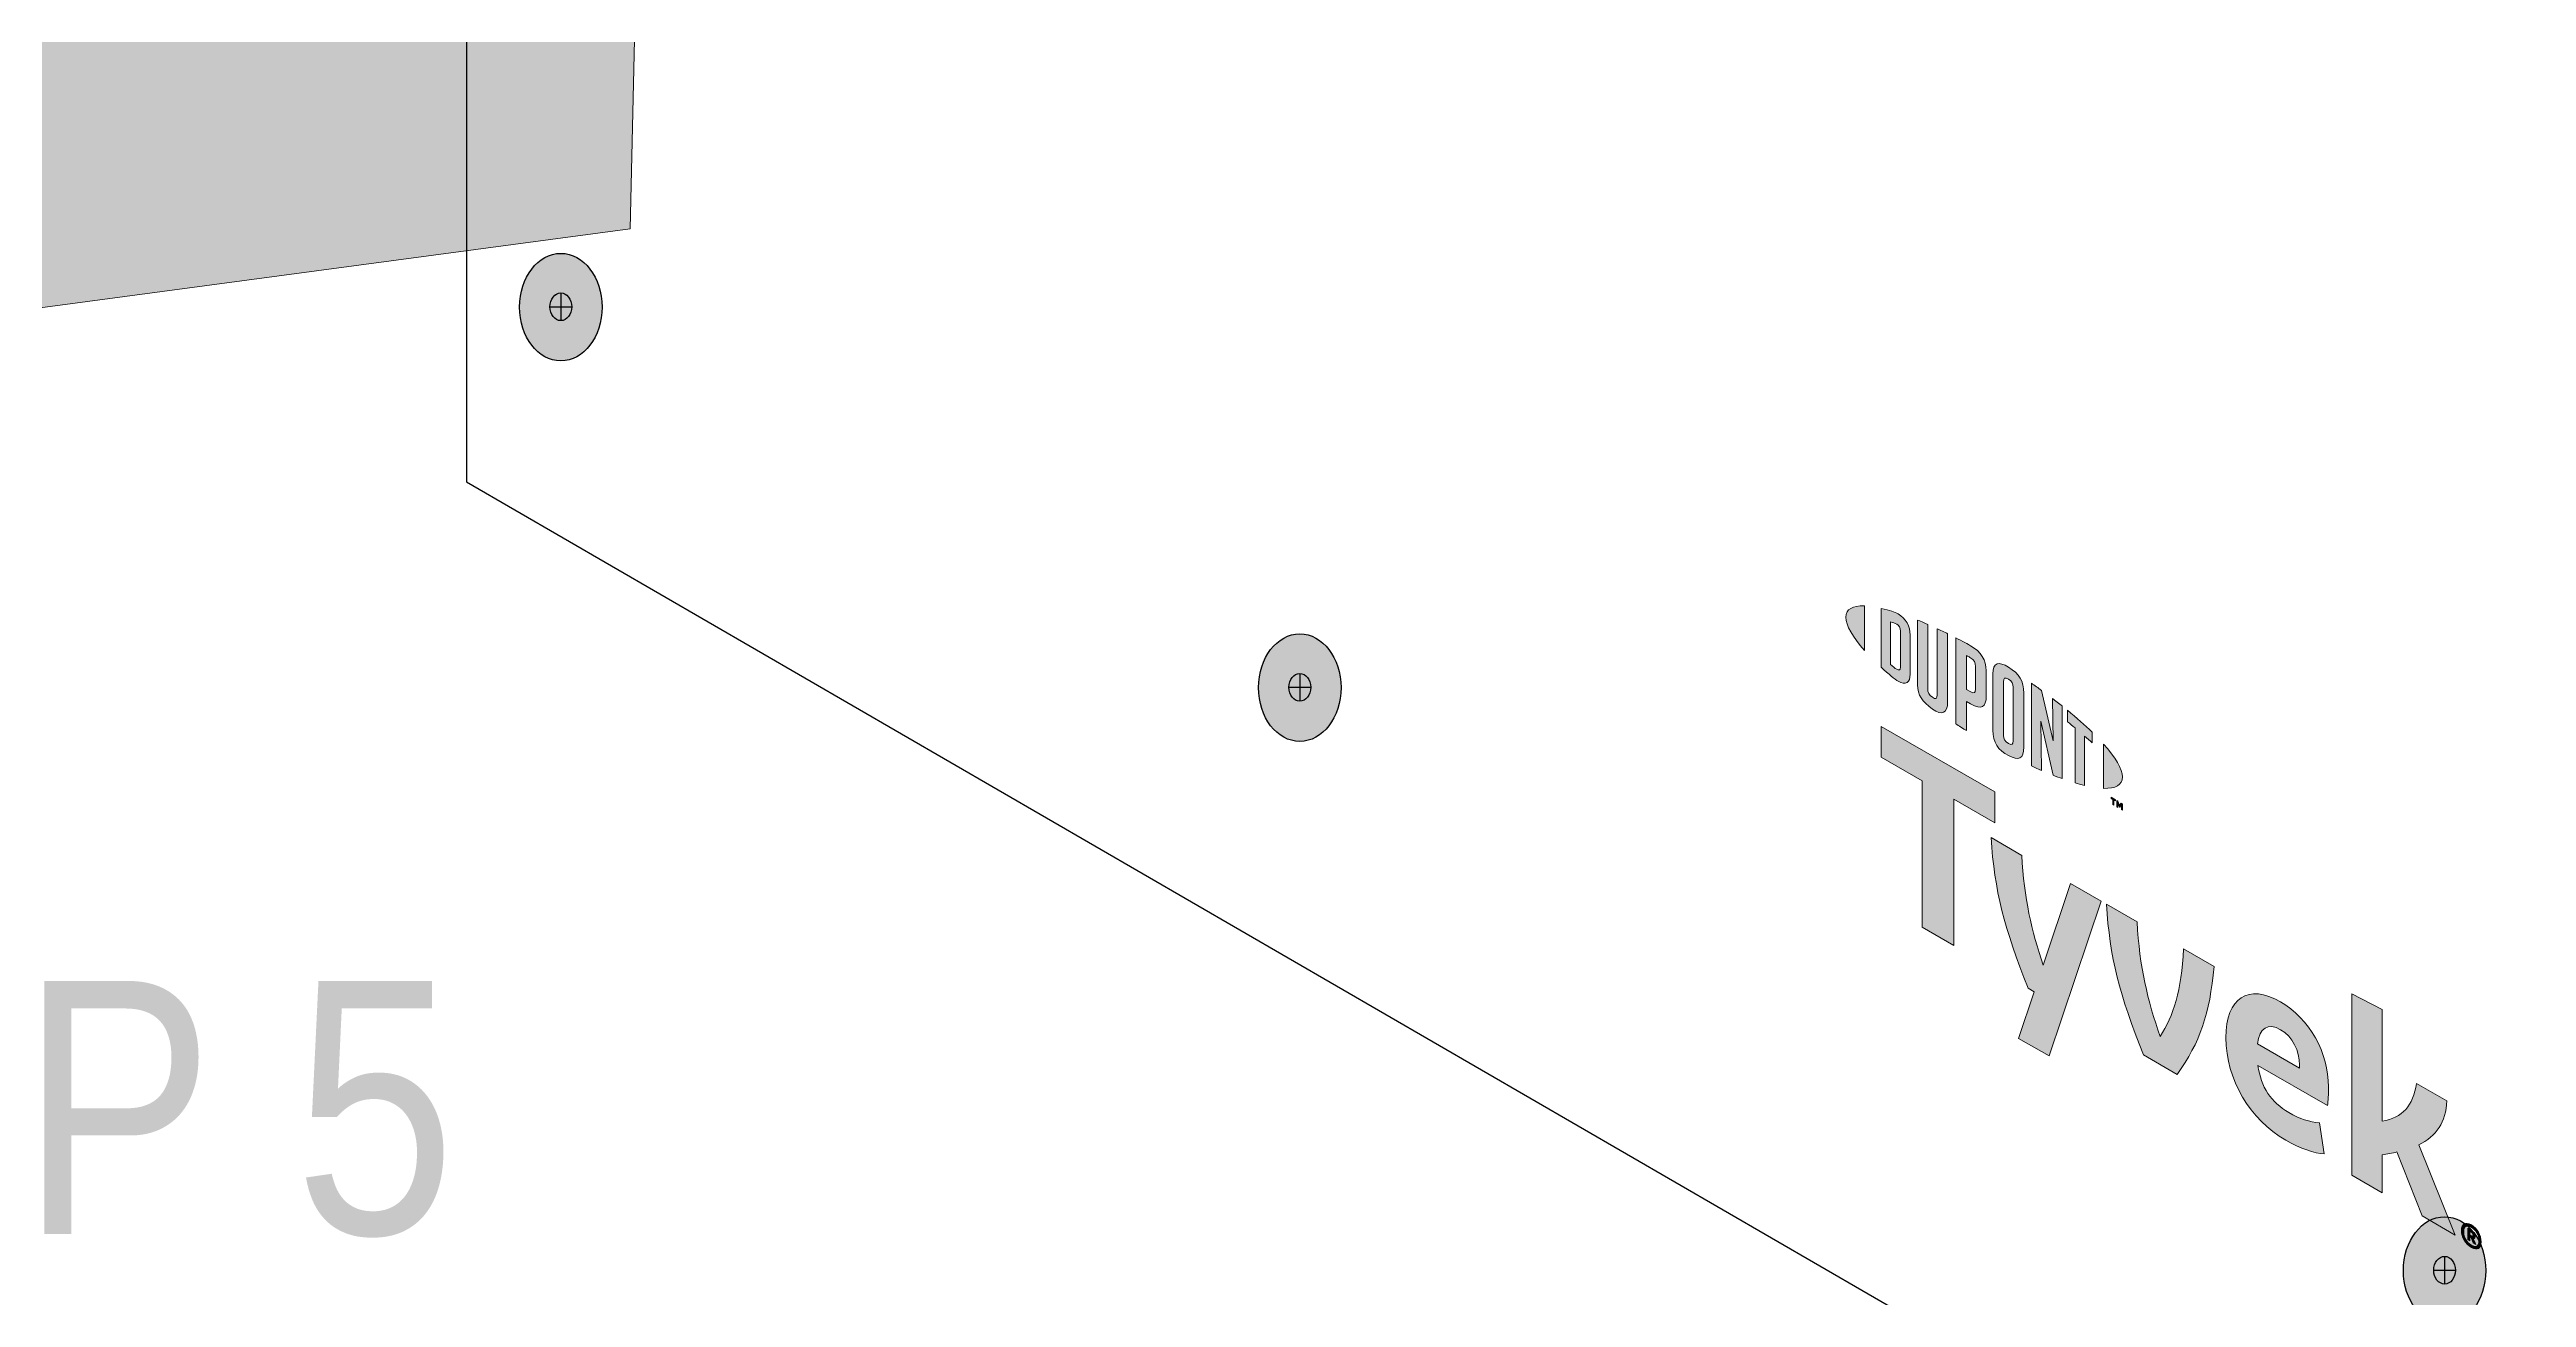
# Model space of a CAD drawing. Extents: x -1279 to 5791, y -3809 to 1769.
# Drawn here: x 1063 to 1283.3, y 997.2 to 1108.1 of the extents above; entities that cross this region are included whole.
import ezdxf

# ---------------------------------------------------------------- set-up
doc = ezdxf.new("R2010")
doc.units = 0
doc.header["$MEASUREMENT"] = 0
for name, color, linetype, lineweight in [('.ATI-HATCH', 7, 'Continuous', 0), ('.ATI-TEXT', 7, 'Continuous', 0), ('G-ANNO-TTLB', 7, 'Continuous', 0), ('TYVEK', 7, 'Continuous', 0), ('X-REF - TRACED', 7, 'Continuous', 0)]:
    doc.layers.add(name, color=color, linetype=linetype, lineweight=lineweight)

# ---------------------------------------------------------------- blocks, each defined once
blk = doc.blocks.new('Block_97')
at = {"layer": '.ATI-HATCH', "color": 18, "lineweight": 9, "true_color": 0x000000}
blk.add_lwpolyline([(716.86, 1038.98), (1114.68, 1092.2), (1127.25, 1640.1)], dxfattribs=at)
blk = doc.blocks.new('Block_96')
at = {"layer": '.ATI-HATCH', "true_color": 0xe6e6e6, "transparency": 33554687}
h = blk.add_hatch(color=254, dxfattribs=at)
edge = h.paths.add_edge_path()
edge.add_spline(control_points=[(1127.25, 1640.1), (1127.25, 1640.1), (1125.81, 1640.05), (1125.81, 1640.05), (1125.81, 1640.05), (1122.8, 1639.96), (1122.8, 1639.96), (1122.8, 1639.96), (1111.33, 1639.48), (1111.33, 1639.48), (1111.33, 1639.48), (1110.19, 1639.43), (1110.19, 1639.43), (1110.19, 1639.43), (1090.45, 1638.67), (1090.45, 1638.67), (1090.45, 1638.67), (1086.49, 1638.52), (1086.49, 1638.52), (1086.49, 1638.52), (1064.65, 1637.66), (1064.65, 1637.66), (1064.65, 1637.66), (1037.75, 1636.61), (1037.75, 1636.61), (1037.75, 1636.61), (1033.88, 1636.47), (1033.88, 1636.47), (1033.88, 1636.47), (1012.91, 1635.66), (1012.91, 1635.66), (1012.91, 1635.66), (999.1, 1635.13), (999.1, 1635.13), (999.1, 1635.13), (922.12, 1632.12), (922.12, 1632.12), (922.12, 1632.12), (843.1, 1629.01), (843.1, 1629.01), (843.1, 1629.01), (806.02, 1627.58), (806.02, 1627.58), (806.02, 1627.58), (772.43, 1626.29), (772.43, 1626.29), (772.43, 1626.29), (743.71, 1625.14), (743.71, 1625.14), (743.71, 1625.14), (721.45, 1624.28), (721.45, 1624.28), (721.45, 1624.28), (707.02, 1623.71), (707.02, 1623.71), (707.02, 1623.71), (701.86, 1623.52), (701.86, 1623.52), (701.86, 1623.52), (716.81, 1040.31), (716.81, 1040.31), (716.81, 1040.31), (716.86, 1038.98), (716.86, 1038.98), (716.86, 1038.98), (1114.68, 1092.2), (1114.68, 1092.2), (1114.68, 1092.2), (1127.25, 1640.1), (1127.25, 1640.1)], knot_values=[0, 0, 0, 0, 1, 1, 1, 2, 2, 2, 3, 3, 3, 4, 4, 4, 5, 5, 5, 6, 6, 6, 7, 7, 7, 8, 8, 8, 9, 9, 9, 10, 10, 10, 11, 11, 11, 12, 12, 12, 13, 13, 13, 14, 14, 14, 15, 15, 15, 16, 16, 16, 17, 17, 17, 18, 18, 18, 19, 19, 19, 20, 20, 20, 21, 21, 21, 22, 22, 22, 23, 23, 23, 23], degree=3, periodic=0)
edge.add_line((1127.25, 1640.1), (1127.25, 1640.1))
edge = h.paths.add_edge_path()
edge.add_spline(control_points=[(822.07, 1176.92), (822.07, 1176.92), (821.98, 1185.99), (821.98, 1185.99), (821.98, 1185.99), (818.73, 1444.63), (818.73, 1444.63), (818.73, 1444.63), (818.49, 1446.21), (818.49, 1446.21), (818.49, 1446.21), (818.68, 1446.68), (818.68, 1446.68), (818.68, 1446.68), (818.15, 1489.93), (818.15, 1489.93), (818.15, 1489.93), (818.06, 1497.57), (818.06, 1497.57), (818.06, 1497.57), (818.06, 1497.95), (818.06, 1497.95), (818.06, 1497.95), (1016.3, 1509.95), (1016.3, 1509.95), (1016.3, 1509.95), (1020.93, 1510.18), (1020.93, 1510.18), (1020.93, 1510.18), (1021.46, 1510.23), (1021.46, 1510.23), (1021.46, 1510.23), (1022.8, 1510.33), (1022.8, 1510.33), (1022.8, 1510.33), (1022.27, 1462.93), (1022.27, 1462.93), (1022.27, 1462.93), (1022.51, 1462.45), (1022.51, 1462.45), (1022.51, 1462.45), (1022.22, 1458.68), (1022.22, 1458.68), (1022.22, 1458.68), (1020.36, 1291.88), (1020.36, 1291.88), (1020.36, 1291.88), (1020.6, 1291.4), (1020.6, 1291.4), (1020.6, 1291.4), (1020.31, 1288.87), (1020.31, 1288.87), (1020.31, 1288.87), (1019.21, 1190.2), (1019.21, 1190.2), (1019.21, 1190.2), (822.22, 1167.6), (822.22, 1167.6), (822.22, 1167.6), (822.17, 1168.7), (822.17, 1168.7), (822.17, 1168.7), (822.17, 1169.22), (822.17, 1169.22), (822.17, 1169.22), (822.07, 1176.87), (822.07, 1176.87), (822.07, 1176.87), (822.07, 1176.92), (822.07, 1176.92)], knot_values=[0, 0, 0, 0, 1, 1, 1, 2, 2, 2, 3, 3, 3, 4, 4, 4, 5, 5, 5, 6, 6, 6, 7, 7, 7, 8, 8, 8, 9, 9, 9, 10, 10, 10, 11, 11, 11, 12, 12, 12, 13, 13, 13, 14, 14, 14, 15, 15, 15, 16, 16, 16, 17, 17, 17, 18, 18, 18, 19, 19, 19, 20, 20, 20, 21, 21, 21, 22, 22, 22, 23, 23, 23, 23], degree=3, periodic=0)
edge.add_line((822.07, 1176.92), (822.07, 1176.92))
at = {"layer": '.ATI-HATCH'}
for points, knots in [([(1127.25, 1640.1), (1127.25, 1640.1), (1125.81, 1640.05), (1125.81, 1640.05), (1125.81, 1640.05), (1122.8, 1639.96), (1122.8, 1639.96), (1122.8, 1639.96), (1111.33, 1639.48), (1111.33, 1639.48), (1111.33, 1639.48), (1110.19, 1639.43), (1110.19, 1639.43), (1110.19, 1639.43), (1090.45, 1638.67), (1090.45, 1638.67), (1090.45, 1638.67), (1086.49, 1638.52), (1086.49, 1638.52), (1086.49, 1638.52), (1064.65, 1637.66), (1064.65, 1637.66), (1064.65, 1637.66), (1037.75, 1636.61), (1037.75, 1636.61), (1037.75, 1636.61), (1033.88, 1636.47), (1033.88, 1636.47), (1033.88, 1636.47), (1012.91, 1635.66), (1012.91, 1635.66), (1012.91, 1635.66), (999.1, 1635.13), (999.1, 1635.13), (999.1, 1635.13), (922.12, 1632.12), (922.12, 1632.12), (922.12, 1632.12), (843.1, 1629.01), (843.1, 1629.01), (843.1, 1629.01), (806.02, 1627.58), (806.02, 1627.58), (806.02, 1627.58), (772.43, 1626.29), (772.43, 1626.29), (772.43, 1626.29), (743.71, 1625.14), (743.71, 1625.14), (743.71, 1625.14), (721.45, 1624.28), (721.45, 1624.28), (721.45, 1624.28), (707.02, 1623.71), (707.02, 1623.71), (707.02, 1623.71), (701.86, 1623.52), (701.86, 1623.52), (701.86, 1623.52), (716.81, 1040.31), (716.81, 1040.31), (716.81, 1040.31), (716.86, 1038.98), (716.86, 1038.98), (716.86, 1038.98), (1114.68, 1092.2), (1114.68, 1092.2), (1114.68, 1092.2), (1127.25, 1640.1), (1127.25, 1640.1)], [0, 0, 0, 0, 1, 1, 1, 2, 2, 2, 3, 3, 3, 4, 4, 4, 5, 5, 5, 6, 6, 6, 7, 7, 7, 8, 8, 8, 9, 9, 9, 10, 10, 10, 11, 11, 11, 12, 12, 12, 13, 13, 13, 14, 14, 14, 15, 15, 15, 16, 16, 16, 17, 17, 17, 18, 18, 18, 19, 19, 19, 20, 20, 20, 21, 21, 21, 22, 22, 22, 23, 23, 23, 23]), ([(733.35, 1573.74), (733.35, 1573.74), (1100.35, 1590.38), (1100.35, 1590.38), (1100.35, 1590.38), (1089.71, 1126.01), (1089.71, 1126.01), (1089.71, 1126.01), (748.22, 1082.39), (748.22, 1082.39), (748.22, 1082.39), (733.35, 1573.74), (733.35, 1573.74)], [0, 0, 0, 0, 1, 1, 1, 2, 2, 2, 3, 3, 3, 4, 4, 4, 4])]:
    blk.add_open_spline(points, degree=3, knots=knots, dxfattribs=at)
at = {"layer": '.ATI-HATCH', "color": 18, "lineweight": 18, "true_color": 0x000000}
blk.add_open_spline([(733.35, 1573.74), (733.35, 1573.74), (1100.35, 1590.38), (1100.35, 1590.38), (1100.35, 1590.38), (1089.71, 1126.01), (1089.71, 1126.01), (1089.71, 1126.01), (748.22, 1082.39), (748.22, 1082.39), (748.22, 1082.39), (733.35, 1573.74), (733.35, 1573.74)], degree=3, knots=[0, 0, 0, 0, 1, 1, 1, 2, 2, 2, 3, 3, 3, 4, 4, 4, 4], dxfattribs=at)
at = {"layer": '.ATI-HATCH'}
blk.add_blockref('Block_97', (0, 0), dxfattribs=at)
blk = doc.blocks.new('Block_95')
at = {"layer": '.ATI-HATCH'}
blk.add_blockref('Block_96', (0, 0), dxfattribs=at)
blk = doc.blocks.new('Block_162')
at = {"layer": 'TYVEK', "true_color": 0x003b71, "transparency": 33554687}
h = blk.add_hatch(color=156, dxfattribs=at)
h.dxf.hatch_style = 2
edge = h.paths.add_edge_path()
edge.add_ellipse((1108.51, 1085.25), major_axis=(0, 4.78), ratio=0.766948, start_angle=0, end_angle=360)
h = blk.add_hatch(color=156, dxfattribs=at)
h.dxf.hatch_style = 2
edge = h.paths.add_edge_path()
edge.add_ellipse((1174.22, 1051.43), major_axis=(0, 4.78), ratio=0.766948, start_angle=0, end_angle=360)
h = blk.add_hatch(color=156, dxfattribs=at)
h.dxf.hatch_style = 2
edge = h.paths.add_edge_path()
edge.add_ellipse((1276.02, 999.62), major_axis=(0, 4.78), ratio=0.766948, start_angle=0, end_angle=360)
at = {"layer": 'TYVEK', "color": 18, "lineweight": 25, "true_color": 0x080808}
for p, q in [((1108.51, 1086.52), (1108.51, 1084.05)), ((1107.54, 1085.28), (1109.48, 1085.28)), ((1173.25, 1051.46), (1175.2, 1051.46)), ((1174.22, 1052.69), (1174.22, 1050.23)), ((1276.02, 1000.88), (1276.02, 998.42)), ((1275.04, 999.65), (1276.99, 999.65))]:
    blk.add_line(p, q, dxfattribs=at)
at = {"layer": 'TYVEK', "color": 18, "lineweight": 25, "true_color": 0x000000}
for centre in [(1108.51, 1085.25), (1174.22, 1051.43), (1276.02, 999.62)]:
    blk.add_ellipse(centre, major_axis=(0, 4.78), ratio=0.766948, dxfattribs=at)
at = {"layer": 'TYVEK', "color": 18, "lineweight": 25, "true_color": 0x080808}
for centre in [(1108.51, 1085.28), (1174.22, 1051.46), (1276.02, 999.65)]:
    blk.add_ellipse(centre, major_axis=(0, 1.23), ratio=0.788846, dxfattribs=at)
blk = doc.blocks.new('Block_373')
at = {"layer": 'X-REF - TRACED', "true_color": 0x848484, "transparency": 33554687}
h = blk.add_hatch(color=252, dxfattribs=at)
h.dxf.hatch_style = 2
edge = h.paths.add_edge_path()
edge.add_spline(control_points=[(1222.77, 1057.69), (1222.77, 1056.97), (1223.38, 1055.94), (1224.44, 1054.74), (1224.44, 1054.74), (1224.44, 1058.69), (1224.44, 1058.69), (1223.38, 1058.73), (1222.77, 1058.41), (1222.77, 1057.69)], knot_values=[0, 0, 0, 0, 1, 1, 1, 2, 2, 2, 3, 3, 3, 3], degree=3, periodic=0)
h = blk.add_hatch(color=252, dxfattribs=at)
h.dxf.hatch_style = 2
edge = h.paths.add_edge_path()
edge.add_spline(control_points=[(1227.65, 1053.26), (1227.65, 1052.96), (1227.49, 1052.95), (1227.3, 1053.06), (1227.15, 1053.14), (1226.93, 1053.34), (1226.74, 1053.5), (1226.74, 1053.5), (1226.74, 1057.27), (1226.74, 1057.27), (1226.93, 1057.22), (1227.15, 1057.15), (1227.3, 1057.07), (1227.49, 1056.96), (1227.65, 1056.76), (1227.65, 1056.46), (1227.65, 1056.46), (1227.65, 1053.26), (1227.65, 1053.26)], knot_values=[0, 0, 0, 0, 1, 1, 1, 2, 2, 2, 3, 3, 3, 4, 4, 4, 5, 5, 5, 6, 6, 6, 6], degree=3, periodic=0)
edge = h.paths.add_edge_path()
edge.add_spline(control_points=[(1227.42, 1057.98), (1227.13, 1058.15), (1226.7, 1058.3), (1225.92, 1058.47), (1225.92, 1058.47), (1225.92, 1053.25), (1225.92, 1053.25), (1226.6, 1052.62), (1227.13, 1052.17), (1227.42, 1052), (1228.11, 1051.61), (1228.5, 1051.86), (1228.5, 1052.64), (1228.5, 1052.64), (1228.5, 1056.11), (1228.5, 1056.11), (1228.5, 1056.88), (1228.11, 1057.58), (1227.42, 1057.98)], knot_values=[0, 0, 0, 0, 1, 1, 1, 2, 2, 2, 3, 3, 3, 4, 4, 4, 5, 5, 5, 6, 6, 6, 6], degree=3, periodic=0)
h = blk.add_hatch(color=252, dxfattribs=at)
h.dxf.hatch_style = 2
edge = h.paths.add_edge_path()
edge.add_spline(control_points=[(1230.89, 1050.78), (1230.89, 1050.47), (1230.8, 1050.33), (1230.47, 1050.57), (1230.15, 1050.8), (1230.06, 1051.01), (1230.06, 1051.37), (1230.06, 1051.37), (1230.06, 1057.05), (1230.06, 1057.05), (1229.85, 1057.15), (1229.37, 1057.35), (1229.16, 1057.44), (1229.16, 1057.44), (1229.16, 1051.68), (1229.16, 1051.68), (1229.16, 1050.77), (1229.55, 1050.19), (1230.47, 1049.53), (1231.31, 1048.94), (1231.83, 1049.13), (1231.83, 1050.15), (1231.83, 1050.15), (1231.83, 1056.22), (1231.83, 1056.22), (1231.65, 1056.31), (1231.08, 1056.59), (1230.89, 1056.67), (1230.89, 1056.67), (1230.89, 1050.78), (1230.89, 1050.78)], knot_values=[0, 0, 0, 0, 1, 1, 1, 2, 2, 2, 3, 3, 3, 4, 4, 4, 5, 5, 5, 6, 6, 6, 7, 7, 7, 8, 8, 8, 9, 9, 9, 10, 10, 10, 10], degree=3, periodic=0)
h = blk.add_hatch(color=252, dxfattribs=at)
h.dxf.hatch_style = 2
edge = h.paths.add_edge_path()
edge.add_spline(control_points=[(1234.31, 1051.3), (1234.31, 1050.97), (1234.21, 1050.86), (1233.83, 1051.08), (1233.83, 1051.08), (1233.5, 1051.27), (1233.5, 1051.27), (1233.5, 1051.27), (1233.5, 1054.29), (1233.5, 1054.29), (1233.65, 1054.21), (1233.72, 1054.17), (1233.81, 1054.12), (1234.22, 1053.88), (1234.31, 1053.65), (1234.31, 1053.32), (1234.31, 1053.32), (1234.31, 1051.3), (1234.31, 1051.3)], knot_values=[0, 0, 0, 0, 1, 1, 1, 2, 2, 2, 3, 3, 3, 4, 4, 4, 5, 5, 5, 6, 6, 6, 6], degree=3, periodic=0)
edge = h.paths.add_edge_path()
edge.add_spline(control_points=[(1233.87, 1055.16), (1233.7, 1055.25), (1233.11, 1055.57), (1232.56, 1055.85), (1232.56, 1055.85), (1232.56, 1048.2), (1232.56, 1048.2), (1232.75, 1048.08), (1233.24, 1047.77), (1233.5, 1047.61), (1233.5, 1047.61), (1233.5, 1050.21), (1233.5, 1050.21), (1233.5, 1050.21), (1233.87, 1050), (1233.87, 1050), (1234.85, 1049.43), (1235.26, 1049.7), (1235.26, 1050.67), (1235.26, 1050.67), (1235.26, 1052.93), (1235.26, 1052.93), (1235.26, 1053.88), (1234.8, 1054.62), (1233.87, 1055.16)], knot_values=[0, 0, 0, 0, 1, 1, 1, 2, 2, 2, 3, 3, 3, 4, 4, 4, 5, 5, 5, 6, 6, 6, 7, 7, 7, 8, 8, 8, 8], degree=3, periodic=0)
h = blk.add_hatch(color=252, dxfattribs=at)
h.dxf.hatch_style = 2
edge = h.paths.add_edge_path()
edge.add_spline(control_points=[(1237.66, 1046.69), (1237.66, 1046.39), (1237.57, 1046.28), (1237.24, 1046.47), (1236.9, 1046.65), (1236.81, 1046.87), (1236.81, 1047.19), (1236.81, 1047.19), (1236.81, 1051.96), (1236.81, 1051.96), (1236.81, 1052.27), (1236.9, 1052.39), (1237.24, 1052.18), (1237.57, 1051.98), (1237.66, 1051.77), (1237.66, 1051.46), (1237.66, 1051.46), (1237.66, 1046.69), (1237.66, 1046.69)], knot_values=[0, 0, 0, 0, 1, 1, 1, 2, 2, 2, 3, 3, 3, 4, 4, 4, 5, 5, 5, 6, 6, 6, 6], degree=3, periodic=0)
edge = h.paths.add_edge_path()
edge.add_spline(control_points=[(1237.24, 1053.25), (1236.37, 1053.8), (1235.85, 1053.66), (1235.85, 1052.65), (1235.85, 1052.65), (1235.85, 1047.65), (1235.85, 1047.65), (1235.85, 1046.58), (1236.32, 1045.87), (1237.24, 1045.39), (1238.14, 1044.92), (1238.61, 1045.04), (1238.61, 1046.17), (1238.61, 1046.17), (1238.61, 1050.95), (1238.61, 1050.95), (1238.61, 1052.03), (1238.18, 1052.66), (1237.24, 1053.25)], knot_values=[0, 0, 0, 0, 1, 1, 1, 2, 2, 2, 3, 3, 3, 4, 4, 4, 5, 5, 5, 6, 6, 6, 6], degree=3, periodic=0)
h = blk.add_hatch(color=252, dxfattribs=at)
h.dxf.hatch_style = 2
edge = h.paths.add_edge_path()
edge.add_spline(control_points=[(1241.21, 1046.7), (1241.21, 1046.7), (1240.17, 1051.19), (1240.17, 1051.19), (1239.89, 1051.39), (1239.55, 1051.64), (1239.28, 1051.82), (1239.28, 1051.82), (1239.28, 1044.47), (1239.28, 1044.47), (1239.47, 1044.38), (1239.94, 1044.17), (1240.19, 1044.07), (1240.19, 1044.07), (1240.11, 1048.44), (1240.11, 1048.44), (1240.11, 1048.44), (1241.21, 1043.64), (1241.21, 1043.64), (1241.45, 1043.55), (1241.79, 1043.42), (1242.01, 1043.34), (1242.01, 1043.34), (1242.01, 1049.8), (1242.01, 1049.8), (1241.78, 1049.98), (1241.35, 1050.31), (1241.15, 1050.47), (1241.15, 1050.47), (1241.21, 1046.7), (1241.21, 1046.7)], knot_values=[0, 0, 0, 0, 1, 1, 1, 2, 2, 2, 3, 3, 3, 4, 4, 4, 5, 5, 5, 6, 6, 6, 7, 7, 7, 8, 8, 8, 9, 9, 9, 10, 10, 10, 10], degree=3, periodic=0)
h = blk.add_hatch(color=252, dxfattribs=at)
h.dxf.hatch_style = 2
edge = h.paths.add_edge_path()
edge.add_spline(control_points=[(1242.48, 1048.4), (1242.71, 1048.22), (1242.94, 1048.03), (1243.16, 1047.85), (1243.16, 1047.85), (1243.16, 1042.96), (1243.16, 1042.96), (1243.37, 1042.9), (1243.75, 1042.79), (1244, 1042.73), (1244, 1042.73), (1244, 1047.13), (1244, 1047.13), (1244.24, 1046.92), (1244.47, 1046.71), (1244.68, 1046.52), (1244.68, 1046.52), (1244.68, 1047.46), (1244.68, 1047.46), (1244.02, 1048.11), (1243.31, 1048.74), (1242.48, 1049.42), (1242.48, 1049.42), (1242.48, 1048.4), (1242.48, 1048.4)], knot_values=[0, 0, 0, 0, 1, 1, 1, 2, 2, 2, 3, 3, 3, 4, 4, 4, 5, 5, 5, 6, 6, 6, 7, 7, 7, 8, 8, 8, 8], degree=3, periodic=0)
h = blk.add_hatch(color=252, dxfattribs=at)
h.dxf.hatch_style = 2
edge = h.paths.add_edge_path()
edge.add_spline(control_points=[(1247.37, 1043.49), (1247.37, 1042.76), (1246.76, 1042.44), (1245.69, 1042.48), (1245.69, 1042.48), (1245.69, 1046.42), (1245.69, 1046.42), (1246.76, 1045.23), (1247.37, 1044.2), (1247.37, 1043.49)], knot_values=[0, 0, 0, 0, 1, 1, 1, 2, 2, 2, 3, 3, 3, 3], degree=3, periodic=0)
h = blk.add_hatch(color=252, dxfattribs=at)
h.dxf.hatch_style = 2
edge = h.paths.add_edge_path()
edge.add_spline(control_points=[(1246.87, 1041.4), (1246.87, 1041.4), (1246.97, 1041.34), (1246.97, 1041.34), (1246.97, 1041.34), (1247.12, 1040.99), (1247.12, 1040.99), (1247.12, 1040.99), (1247.27, 1041.17), (1247.27, 1041.17), (1247.27, 1041.17), (1247.37, 1041.11), (1247.37, 1041.11), (1247.37, 1041.11), (1247.37, 1040.54), (1247.37, 1040.54), (1247.37, 1040.54), (1247.28, 1040.6), (1247.28, 1040.6), (1247.28, 1040.6), (1247.28, 1041), (1247.28, 1041), (1247.28, 1041), (1247.13, 1040.82), (1247.13, 1040.82), (1247.13, 1040.82), (1247.12, 1040.82), (1247.12, 1040.82), (1247.12, 1040.82), (1246.96, 1041.18), (1246.96, 1041.18), (1246.96, 1041.18), (1246.96, 1040.78), (1246.96, 1040.78), (1246.96, 1040.78), (1246.87, 1040.83), (1246.87, 1040.83), (1246.87, 1040.83), (1246.87, 1041.4), (1246.87, 1041.4)], knot_values=[0, 0, 0, 0, 1, 1, 1, 2, 2, 2, 3, 3, 3, 4, 4, 4, 5, 5, 5, 6, 6, 6, 7, 7, 7, 8, 8, 8, 9, 9, 9, 10, 10, 10, 11, 11, 11, 12, 12, 12, 13, 13, 13, 13], degree=3, periodic=0)
edge = h.paths.add_edge_path()
edge.add_spline(control_points=[(1246.52, 1041.5), (1246.52, 1041.5), (1246.37, 1041.59), (1246.37, 1041.59), (1246.37, 1041.59), (1246.37, 1041.69), (1246.37, 1041.69), (1246.37, 1041.69), (1246.77, 1041.46), (1246.77, 1041.46), (1246.77, 1041.46), (1246.77, 1041.36), (1246.77, 1041.36), (1246.77, 1041.36), (1246.61, 1041.45), (1246.61, 1041.45), (1246.61, 1041.45), (1246.61, 1040.98), (1246.61, 1040.98), (1246.61, 1040.98), (1246.52, 1041.04), (1246.52, 1041.04), (1246.52, 1041.04), (1246.52, 1041.5), (1246.52, 1041.5)], knot_values=[0, 0, 0, 0, 1, 1, 1, 2, 2, 2, 3, 3, 3, 4, 4, 4, 5, 5, 5, 6, 6, 6, 7, 7, 7, 8, 8, 8, 8], degree=3, periodic=0)
at = {"layer": 'X-REF - TRACED'}
for points, knots in [([(1222.77, 1057.69), (1222.77, 1056.97), (1223.38, 1055.94), (1224.44, 1054.74), (1224.44, 1054.74), (1224.44, 1058.69), (1224.44, 1058.69), (1223.38, 1058.73), (1222.77, 1058.41), (1222.77, 1057.69)], [0, 0, 0, 0, 1, 1, 1, 2, 2, 2, 3, 3, 3, 3]), ([(1227.42, 1057.98), (1227.13, 1058.15), (1226.7, 1058.3), (1225.92, 1058.47), (1225.92, 1058.47), (1225.92, 1053.25), (1225.92, 1053.25), (1226.6, 1052.62), (1227.13, 1052.17), (1227.42, 1052), (1228.11, 1051.61), (1228.5, 1051.86), (1228.5, 1052.64), (1228.5, 1052.64), (1228.5, 1056.11), (1228.5, 1056.11), (1228.5, 1056.88), (1228.11, 1057.58), (1227.42, 1057.98)], [0, 0, 0, 0, 1, 1, 1, 2, 2, 2, 3, 3, 3, 4, 4, 4, 5, 5, 5, 6, 6, 6, 6]), ([(1227.65, 1053.26), (1227.65, 1052.96), (1227.49, 1052.95), (1227.3, 1053.06), (1227.15, 1053.14), (1226.93, 1053.34), (1226.74, 1053.5), (1226.74, 1053.5), (1226.74, 1057.27), (1226.74, 1057.27), (1226.93, 1057.22), (1227.15, 1057.15), (1227.3, 1057.07), (1227.49, 1056.96), (1227.65, 1056.76), (1227.65, 1056.46), (1227.65, 1056.46), (1227.65, 1053.26), (1227.65, 1053.26)], [0, 0, 0, 0, 1, 1, 1, 2, 2, 2, 3, 3, 3, 4, 4, 4, 5, 5, 5, 6, 6, 6, 6]), ([(1230.89, 1050.78), (1230.89, 1050.47), (1230.8, 1050.33), (1230.47, 1050.57), (1230.15, 1050.8), (1230.06, 1051.01), (1230.06, 1051.37), (1230.06, 1051.37), (1230.06, 1057.05), (1230.06, 1057.05), (1229.85, 1057.15), (1229.37, 1057.35), (1229.16, 1057.44), (1229.16, 1057.44), (1229.16, 1051.68), (1229.16, 1051.68), (1229.16, 1050.77), (1229.55, 1050.19), (1230.47, 1049.53), (1231.31, 1048.94), (1231.83, 1049.13), (1231.83, 1050.15), (1231.83, 1050.15), (1231.83, 1056.22), (1231.83, 1056.22), (1231.65, 1056.31), (1231.08, 1056.59), (1230.89, 1056.67), (1230.89, 1056.67), (1230.89, 1050.78), (1230.89, 1050.78)], [0, 0, 0, 0, 1, 1, 1, 2, 2, 2, 3, 3, 3, 4, 4, 4, 5, 5, 5, 6, 6, 6, 7, 7, 7, 8, 8, 8, 9, 9, 9, 10, 10, 10, 10]), ([(1233.87, 1055.16), (1233.7, 1055.25), (1233.11, 1055.57), (1232.56, 1055.85), (1232.56, 1055.85), (1232.56, 1048.2), (1232.56, 1048.2), (1232.75, 1048.08), (1233.24, 1047.77), (1233.5, 1047.61), (1233.5, 1047.61), (1233.5, 1050.21), (1233.5, 1050.21), (1233.5, 1050.21), (1233.87, 1050), (1233.87, 1050), (1234.85, 1049.43), (1235.26, 1049.7), (1235.26, 1050.67), (1235.26, 1050.67), (1235.26, 1052.93), (1235.26, 1052.93), (1235.26, 1053.88), (1234.8, 1054.62), (1233.87, 1055.16)], [0, 0, 0, 0, 1, 1, 1, 2, 2, 2, 3, 3, 3, 4, 4, 4, 5, 5, 5, 6, 6, 6, 7, 7, 7, 8, 8, 8, 8]), ([(1234.31, 1051.3), (1234.31, 1050.97), (1234.21, 1050.86), (1233.83, 1051.08), (1233.83, 1051.08), (1233.5, 1051.27), (1233.5, 1051.27), (1233.5, 1051.27), (1233.5, 1054.29), (1233.5, 1054.29), (1233.65, 1054.21), (1233.72, 1054.17), (1233.81, 1054.12), (1234.22, 1053.88), (1234.31, 1053.65), (1234.31, 1053.32), (1234.31, 1053.32), (1234.31, 1051.3), (1234.31, 1051.3)], [0, 0, 0, 0, 1, 1, 1, 2, 2, 2, 3, 3, 3, 4, 4, 4, 5, 5, 5, 6, 6, 6, 6]), ([(1237.24, 1053.25), (1236.37, 1053.8), (1235.85, 1053.66), (1235.85, 1052.65), (1235.85, 1052.65), (1235.85, 1047.65), (1235.85, 1047.65), (1235.85, 1046.58), (1236.32, 1045.87), (1237.24, 1045.39), (1238.14, 1044.92), (1238.61, 1045.04), (1238.61, 1046.17), (1238.61, 1046.17), (1238.61, 1050.95), (1238.61, 1050.95), (1238.61, 1052.03), (1238.18, 1052.66), (1237.24, 1053.25)], [0, 0, 0, 0, 1, 1, 1, 2, 2, 2, 3, 3, 3, 4, 4, 4, 5, 5, 5, 6, 6, 6, 6]), ([(1237.66, 1046.69), (1237.66, 1046.39), (1237.57, 1046.28), (1237.24, 1046.47), (1236.9, 1046.65), (1236.81, 1046.87), (1236.81, 1047.19), (1236.81, 1047.19), (1236.81, 1051.96), (1236.81, 1051.96), (1236.81, 1052.27), (1236.9, 1052.39), (1237.24, 1052.18), (1237.57, 1051.98), (1237.66, 1051.77), (1237.66, 1051.46), (1237.66, 1051.46), (1237.66, 1046.69), (1237.66, 1046.69)], [0, 0, 0, 0, 1, 1, 1, 2, 2, 2, 3, 3, 3, 4, 4, 4, 5, 5, 5, 6, 6, 6, 6]), ([(1241.21, 1046.7), (1241.21, 1046.7), (1240.17, 1051.19), (1240.17, 1051.19), (1239.89, 1051.39), (1239.55, 1051.64), (1239.28, 1051.82), (1239.28, 1051.82), (1239.28, 1044.47), (1239.28, 1044.47), (1239.47, 1044.38), (1239.94, 1044.17), (1240.19, 1044.07), (1240.19, 1044.07), (1240.11, 1048.44), (1240.11, 1048.44), (1240.11, 1048.44), (1241.21, 1043.64), (1241.21, 1043.64), (1241.45, 1043.55), (1241.79, 1043.42), (1242.01, 1043.34), (1242.01, 1043.34), (1242.01, 1049.8), (1242.01, 1049.8), (1241.78, 1049.98), (1241.35, 1050.31), (1241.15, 1050.47), (1241.15, 1050.47), (1241.21, 1046.7), (1241.21, 1046.7)], [0, 0, 0, 0, 1, 1, 1, 2, 2, 2, 3, 3, 3, 4, 4, 4, 5, 5, 5, 6, 6, 6, 7, 7, 7, 8, 8, 8, 9, 9, 9, 10, 10, 10, 10]), ([(1242.48, 1048.4), (1242.71, 1048.22), (1242.94, 1048.03), (1243.16, 1047.85), (1243.16, 1047.85), (1243.16, 1042.96), (1243.16, 1042.96), (1243.37, 1042.9), (1243.75, 1042.79), (1244, 1042.73), (1244, 1042.73), (1244, 1047.13), (1244, 1047.13), (1244.24, 1046.92), (1244.47, 1046.71), (1244.68, 1046.52), (1244.68, 1046.52), (1244.68, 1047.46), (1244.68, 1047.46), (1244.02, 1048.11), (1243.31, 1048.74), (1242.48, 1049.42), (1242.48, 1049.42), (1242.48, 1048.4), (1242.48, 1048.4)], [0, 0, 0, 0, 1, 1, 1, 2, 2, 2, 3, 3, 3, 4, 4, 4, 5, 5, 5, 6, 6, 6, 7, 7, 7, 8, 8, 8, 8]), ([(1247.37, 1043.49), (1247.37, 1042.76), (1246.76, 1042.44), (1245.69, 1042.48), (1245.69, 1042.48), (1245.69, 1046.42), (1245.69, 1046.42), (1246.76, 1045.23), (1247.37, 1044.2), (1247.37, 1043.49)], [0, 0, 0, 0, 1, 1, 1, 2, 2, 2, 3, 3, 3, 3]), ([(1246.52, 1041.5), (1246.52, 1041.5), (1246.37, 1041.59), (1246.37, 1041.59), (1246.37, 1041.59), (1246.37, 1041.69), (1246.37, 1041.69), (1246.37, 1041.69), (1246.77, 1041.46), (1246.77, 1041.46), (1246.77, 1041.46), (1246.77, 1041.36), (1246.77, 1041.36), (1246.77, 1041.36), (1246.61, 1041.45), (1246.61, 1041.45), (1246.61, 1041.45), (1246.61, 1040.98), (1246.61, 1040.98), (1246.61, 1040.98), (1246.52, 1041.04), (1246.52, 1041.04), (1246.52, 1041.04), (1246.52, 1041.5), (1246.52, 1041.5)], [0, 0, 0, 0, 1, 1, 1, 2, 2, 2, 3, 3, 3, 4, 4, 4, 5, 5, 5, 6, 6, 6, 7, 7, 7, 8, 8, 8, 8]), ([(1246.87, 1041.4), (1246.87, 1041.4), (1246.97, 1041.34), (1246.97, 1041.34), (1246.97, 1041.34), (1247.12, 1040.99), (1247.12, 1040.99), (1247.12, 1040.99), (1247.27, 1041.17), (1247.27, 1041.17), (1247.27, 1041.17), (1247.37, 1041.11), (1247.37, 1041.11), (1247.37, 1041.11), (1247.37, 1040.54), (1247.37, 1040.54), (1247.37, 1040.54), (1247.28, 1040.6), (1247.28, 1040.6), (1247.28, 1040.6), (1247.28, 1041), (1247.28, 1041), (1247.28, 1041), (1247.13, 1040.82), (1247.13, 1040.82), (1247.13, 1040.82), (1247.12, 1040.82), (1247.12, 1040.82), (1247.12, 1040.82), (1246.96, 1041.18), (1246.96, 1041.18), (1246.96, 1041.18), (1246.96, 1040.78), (1246.96, 1040.78), (1246.96, 1040.78), (1246.87, 1040.83), (1246.87, 1040.83), (1246.87, 1040.83), (1246.87, 1041.4), (1246.87, 1041.4)], [0, 0, 0, 0, 1, 1, 1, 2, 2, 2, 3, 3, 3, 4, 4, 4, 5, 5, 5, 6, 6, 6, 7, 7, 7, 8, 8, 8, 9, 9, 9, 10, 10, 10, 11, 11, 11, 12, 12, 12, 13, 13, 13, 13])]:
    blk.add_open_spline(points, degree=3, knots=knots, dxfattribs=at)
blk = doc.blocks.new('Block_377')
at = {"layer": 'X-REF - TRACED', "true_color": 0x848484, "transparency": 33554687}
h = blk.add_hatch(color=252, dxfattribs=at)
h.dxf.hatch_style = 2
h.paths.add_polyline_path([(1236.02, 1042.16), (1225.92, 1047.99), (1225.92, 1045.25), (1229.57, 1043.14), (1229.57, 1030.14), (1232.37, 1028.52), (1232.37, 1041.52), (1236.02, 1039.41)])
h = blk.add_hatch(color=252, dxfattribs=at)
h.dxf.hatch_style = 2
edge = h.paths.add_edge_path()
edge.add_spline(control_points=[(1252.81, 1028.21), (1252.64, 1024.47), (1251.89, 1022.29), (1250.73, 1020.42), (1249.61, 1023.61), (1248.89, 1026.63), (1248.67, 1030.6), (1248.67, 1030.6), (1245.95, 1032.18), (1245.95, 1032.18), (1246.24, 1027.49), (1247.12, 1024.08), (1249.24, 1018.79), (1249.24, 1018.79), (1252.24, 1017.05), (1252.24, 1017.05), (1254.28, 1019.94), (1255.13, 1022.36), (1255.52, 1026.65), (1255.52, 1026.65), (1252.81, 1028.21), (1252.81, 1028.21)], knot_values=[0, 0, 0, 0, 1, 1, 1, 2, 2, 2, 3, 3, 3, 4, 4, 4, 5, 5, 5, 6, 6, 6, 7, 7, 7, 7], degree=3, periodic=0)
h = blk.add_hatch(color=252, dxfattribs=at)
h.dxf.hatch_style = 2
edge = h.paths.add_edge_path()
edge.add_spline(control_points=[(1259.38, 1019.77), (1259.38, 1019.77), (1263.11, 1017.61), (1263.11, 1017.61), (1263.11, 1017.61), (1263.11, 1017.88), (1263.11, 1017.88), (1263.11, 1019.14), (1262.52, 1020.41), (1261.44, 1021.03), (1260.3, 1021.68), (1259.56, 1021.19), (1259.38, 1019.77)], knot_values=[0, 0, 0, 0, 1, 1, 1, 2, 2, 2, 3, 3, 3, 4, 4, 4, 4], degree=3, periodic=0)
edge = h.paths.add_edge_path()
edge.add_spline(control_points=[(1265.32, 1009.99), (1264.46, 1010.04), (1263.19, 1010.46), (1261.89, 1011.21), (1258.73, 1013.04), (1256.58, 1016.57), (1256.58, 1020.31), (1256.58, 1023.88), (1258.56, 1025.17), (1261.44, 1023.5), (1264.01, 1022.02), (1265.7, 1018.95), (1265.7, 1015.94), (1265.7, 1015.27), (1265.66, 1014.7), (1265.62, 1014.28), (1265.62, 1014.28), (1259.42, 1017.86), (1259.42, 1017.86), (1259.68, 1015.91), (1260.6, 1014.57), (1262.17, 1013.66), (1263.13, 1013.11), (1264.05, 1012.82), (1264.89, 1012.74), (1264.89, 1012.74), (1265.32, 1009.99), (1265.32, 1009.99)], knot_values=[0, 0, 0, 0, 1, 1, 1, 2, 2, 2, 3, 3, 3, 4, 4, 4, 5, 5, 5, 6, 6, 6, 7, 7, 7, 8, 8, 8, 9, 9, 9, 9], degree=3, periodic=0)
h = blk.add_hatch(color=252, dxfattribs=at)
h.dxf.hatch_style = 2
edge = h.paths.add_edge_path()
edge.add_spline(control_points=[(1273.72, 1010.79), (1273.72, 1010.79), (1276.97, 1002.77), (1276.97, 1002.77), (1276.97, 1002.77), (1274.03, 1004.47), (1274.03, 1004.47), (1274.03, 1004.47), (1271.78, 1010.16), (1271.78, 1010.16), (1271.37, 1010.06), (1270.93, 1009.97), (1270.46, 1009.91), (1270.46, 1009.91), (1270.46, 1006.53), (1270.46, 1006.53), (1270.46, 1006.53), (1267.76, 1008.1), (1267.76, 1008.1), (1267.76, 1008.1), (1267.76, 1024.22), (1267.76, 1024.22), (1267.76, 1024.22), (1270.46, 1022.81), (1270.46, 1022.81), (1270.46, 1022.81), (1270.46, 1012.9), (1270.46, 1012.9), (1272.31, 1013.2), (1273.21, 1014.26), (1273.52, 1016.26), (1273.52, 1016.26), (1276.21, 1014.7), (1276.21, 1014.7), (1276.15, 1012.81), (1275.29, 1011.57), (1273.72, 1010.79)], knot_values=[0, 0, 0, 0, 1, 1, 1, 2, 2, 2, 3, 3, 3, 4, 4, 4, 5, 5, 5, 6, 6, 6, 7, 7, 7, 8, 8, 8, 9, 9, 9, 10, 10, 10, 11, 11, 11, 12, 12, 12, 12], degree=3, periodic=0)
at = {"layer": 'X-REF - TRACED'}
blk.add_lwpolyline([(1236.02, 1042.16), (1225.92, 1047.99), (1225.92, 1045.25), (1229.57, 1043.14), (1229.57, 1030.14), (1232.37, 1028.52), (1232.37, 1041.52), (1236.02, 1039.41)], close=True, dxfattribs=at)
for points, knots in [([(1252.81, 1028.21), (1252.64, 1024.47), (1251.89, 1022.29), (1250.73, 1020.42), (1249.61, 1023.61), (1248.89, 1026.63), (1248.67, 1030.6), (1248.67, 1030.6), (1245.95, 1032.18), (1245.95, 1032.18), (1246.24, 1027.49), (1247.12, 1024.08), (1249.24, 1018.79), (1249.24, 1018.79), (1252.24, 1017.05), (1252.24, 1017.05), (1254.28, 1019.94), (1255.13, 1022.36), (1255.52, 1026.65), (1255.52, 1026.65), (1252.81, 1028.21), (1252.81, 1028.21)], [0, 0, 0, 0, 1, 1, 1, 2, 2, 2, 3, 3, 3, 4, 4, 4, 5, 5, 5, 6, 6, 6, 7, 7, 7, 7]), ([(1265.32, 1009.99), (1264.46, 1010.04), (1263.19, 1010.46), (1261.89, 1011.21), (1258.73, 1013.04), (1256.58, 1016.57), (1256.58, 1020.31), (1256.58, 1023.88), (1258.56, 1025.17), (1261.44, 1023.5), (1264.01, 1022.02), (1265.7, 1018.95), (1265.7, 1015.94), (1265.7, 1015.27), (1265.66, 1014.7), (1265.62, 1014.28), (1265.62, 1014.28), (1259.42, 1017.86), (1259.42, 1017.86), (1259.68, 1015.91), (1260.6, 1014.57), (1262.17, 1013.66), (1263.13, 1013.11), (1264.05, 1012.82), (1264.89, 1012.74), (1264.89, 1012.74), (1265.32, 1009.99), (1265.32, 1009.99)], [0, 0, 0, 0, 1, 1, 1, 2, 2, 2, 3, 3, 3, 4, 4, 4, 5, 5, 5, 6, 6, 6, 7, 7, 7, 8, 8, 8, 9, 9, 9, 9]), ([(1273.72, 1010.79), (1273.72, 1010.79), (1276.97, 1002.77), (1276.97, 1002.77), (1276.97, 1002.77), (1274.03, 1004.47), (1274.03, 1004.47), (1274.03, 1004.47), (1271.78, 1010.16), (1271.78, 1010.16), (1271.37, 1010.06), (1270.93, 1009.97), (1270.46, 1009.91), (1270.46, 1009.91), (1270.46, 1006.53), (1270.46, 1006.53), (1270.46, 1006.53), (1267.76, 1008.1), (1267.76, 1008.1), (1267.76, 1008.1), (1267.76, 1024.22), (1267.76, 1024.22), (1267.76, 1024.22), (1270.46, 1022.81), (1270.46, 1022.81), (1270.46, 1022.81), (1270.46, 1012.9), (1270.46, 1012.9), (1272.31, 1013.2), (1273.21, 1014.26), (1273.52, 1016.26), (1273.52, 1016.26), (1276.21, 1014.7), (1276.21, 1014.7), (1276.15, 1012.81), (1275.29, 1011.57), (1273.72, 1010.79)], [0, 0, 0, 0, 1, 1, 1, 2, 2, 2, 3, 3, 3, 4, 4, 4, 5, 5, 5, 6, 6, 6, 7, 7, 7, 8, 8, 8, 9, 9, 9, 10, 10, 10, 11, 11, 11, 12, 12, 12, 12]), ([(1259.38, 1019.77), (1259.38, 1019.77), (1263.11, 1017.61), (1263.11, 1017.61), (1263.11, 1017.61), (1263.11, 1017.88), (1263.11, 1017.88), (1263.11, 1019.14), (1262.52, 1020.41), (1261.44, 1021.03), (1260.3, 1021.68), (1259.56, 1021.19), (1259.38, 1019.77)], [0, 0, 0, 0, 1, 1, 1, 2, 2, 2, 3, 3, 3, 4, 4, 4, 4])]:
    blk.add_open_spline(points, degree=3, knots=knots, dxfattribs=at)
blk = doc.blocks.new('Block_376')
at = {"layer": 'X-REF - TRACED', "true_color": 0x848484, "transparency": 33554687}
h = blk.add_hatch(color=252, dxfattribs=at)
h.dxf.hatch_style = 2
edge = h.paths.add_edge_path()
edge.add_spline(control_points=[(1242.76, 1034.02), (1242.76, 1034.02), (1240.33, 1026.77), (1240.33, 1026.77), (1239.3, 1029.8), (1238.62, 1032.73), (1238.42, 1036.52), (1238.42, 1036.52), (1235.69, 1038.1), (1235.69, 1038.1), (1235.99, 1033.41), (1236.87, 1030), (1238.99, 1024.71), (1238.99, 1024.71), (1239.53, 1024.39), (1239.53, 1024.39), (1239.53, 1024.39), (1238.14, 1020.25), (1238.14, 1020.25), (1238.14, 1020.25), (1240.85, 1018.69), (1240.85, 1018.69), (1240.85, 1018.69), (1245.47, 1032.45), (1245.47, 1032.45), (1245.47, 1032.45), (1242.76, 1034.02), (1242.76, 1034.02)], knot_values=[0, 0, 0, 0, 1, 1, 1, 2, 2, 2, 3, 3, 3, 4, 4, 4, 5, 5, 5, 6, 6, 6, 7, 7, 7, 8, 8, 8, 9, 9, 9, 9], degree=3, periodic=0)
at = {"layer": 'X-REF - TRACED'}
blk.add_open_spline([(1242.76, 1034.02), (1242.76, 1034.02), (1240.33, 1026.77), (1240.33, 1026.77), (1239.3, 1029.8), (1238.62, 1032.73), (1238.42, 1036.52), (1238.42, 1036.52), (1235.69, 1038.1), (1235.69, 1038.1), (1235.99, 1033.41), (1236.87, 1030), (1238.99, 1024.71), (1238.99, 1024.71), (1239.53, 1024.39), (1239.53, 1024.39), (1239.53, 1024.39), (1238.14, 1020.25), (1238.14, 1020.25), (1238.14, 1020.25), (1240.85, 1018.69), (1240.85, 1018.69), (1240.85, 1018.69), (1245.47, 1032.45), (1245.47, 1032.45), (1245.47, 1032.45), (1242.76, 1034.02), (1242.76, 1034.02)], degree=3, knots=[0, 0, 0, 0, 1, 1, 1, 2, 2, 2, 3, 3, 3, 4, 4, 4, 5, 5, 5, 6, 6, 6, 7, 7, 7, 8, 8, 8, 9, 9, 9, 9], dxfattribs=at)
blk.add_blockref('Block_377', (0, 0), dxfattribs=at)
blk = doc.blocks.new('Block_378')
at = {"layer": 'X-REF - TRACED', "true_color": 0x848484, "transparency": 33554687}
h = blk.add_hatch(color=252, dxfattribs=at)
h.dxf.hatch_style = 2
edge = h.paths.add_edge_path()
edge.add_spline(control_points=[(1278.27, 1003.08), (1278.27, 1003.08), (1278.27, 1002.79), (1278.27, 1002.79), (1278.27, 1002.79), (1278.39, 1002.72), (1278.39, 1002.72), (1278.49, 1002.66), (1278.55, 1002.66), (1278.55, 1002.77), (1278.55, 1002.89), (1278.49, 1002.96), (1278.39, 1003.02), (1278.39, 1003.02), (1278.27, 1003.08), (1278.27, 1003.08)], knot_values=[0, 0, 0, 0, 1, 1, 1, 2, 2, 2, 3, 3, 3, 4, 4, 4, 5, 5, 5, 5], degree=3, periodic=0)
edge = h.paths.add_edge_path()
edge.add_spline(control_points=[(1278.08, 1003.38), (1278.08, 1003.38), (1278.39, 1003.21), (1278.39, 1003.21), (1278.62, 1003.07), (1278.74, 1002.87), (1278.74, 1002.67), (1278.74, 1002.53), (1278.68, 1002.46), (1278.57, 1002.47), (1278.62, 1002.31), (1278.7, 1002.14), (1278.8, 1001.95), (1278.8, 1001.95), (1278.57, 1002.08), (1278.57, 1002.08), (1278.49, 1002.25), (1278.43, 1002.4), (1278.37, 1002.55), (1278.37, 1002.55), (1278.27, 1002.61), (1278.27, 1002.61), (1278.27, 1002.61), (1278.27, 1002.25), (1278.27, 1002.25), (1278.27, 1002.25), (1278.08, 1002.36), (1278.08, 1002.36), (1278.08, 1002.36), (1278.08, 1003.38), (1278.08, 1003.38)], knot_values=[0, 0, 0, 0, 1, 1, 1, 2, 2, 2, 3, 3, 3, 4, 4, 4, 5, 5, 5, 6, 6, 6, 7, 7, 7, 8, 8, 8, 9, 9, 9, 10, 10, 10, 10], degree=3, periodic=0)
edge = h.paths.add_edge_path()
edge.add_spline(control_points=[(1278.4, 1003.46), (1277.97, 1003.71), (1277.73, 1003.57), (1277.73, 1003.06), (1277.73, 1002.55), (1277.97, 1002.13), (1278.4, 1001.88), (1278.82, 1001.64), (1279.07, 1001.77), (1279.07, 1002.29), (1279.07, 1002.79), (1278.82, 1003.22), (1278.4, 1003.46)], knot_values=[0, 0, 0, 0, 1, 1, 1, 2, 2, 2, 3, 3, 3, 4, 4, 4, 4], degree=3, periodic=0)
edge = h.paths.add_edge_path()
edge.add_spline(control_points=[(1278.4, 1003.67), (1278.92, 1003.36), (1279.27, 1002.77), (1279.27, 1002.17), (1279.27, 1001.56), (1278.92, 1001.38), (1278.4, 1001.68), (1277.86, 1001.99), (1277.52, 1002.57), (1277.52, 1003.18), (1277.52, 1003.78), (1277.87, 1003.97), (1278.4, 1003.67)], knot_values=[0, 0, 0, 0, 1, 1, 1, 2, 2, 2, 3, 3, 3, 4, 4, 4, 4], degree=3, periodic=0)
at = {"layer": 'X-REF - TRACED'}
for points, knots in [([(1278.4, 1003.67), (1278.92, 1003.36), (1279.27, 1002.77), (1279.27, 1002.17), (1279.27, 1001.56), (1278.92, 1001.38), (1278.4, 1001.68), (1277.86, 1001.99), (1277.52, 1002.57), (1277.52, 1003.18), (1277.52, 1003.78), (1277.87, 1003.97), (1278.4, 1003.67)], [0, 0, 0, 0, 1, 1, 1, 2, 2, 2, 3, 3, 3, 4, 4, 4, 4]), ([(1278.4, 1003.46), (1277.97, 1003.71), (1277.73, 1003.57), (1277.73, 1003.06), (1277.73, 1002.55), (1277.97, 1002.13), (1278.4, 1001.88), (1278.82, 1001.64), (1279.07, 1001.77), (1279.07, 1002.29), (1279.07, 1002.79), (1278.82, 1003.22), (1278.4, 1003.46)], [0, 0, 0, 0, 1, 1, 1, 2, 2, 2, 3, 3, 3, 4, 4, 4, 4]), ([(1278.08, 1003.38), (1278.08, 1003.38), (1278.39, 1003.21), (1278.39, 1003.21), (1278.62, 1003.07), (1278.74, 1002.87), (1278.74, 1002.67), (1278.74, 1002.53), (1278.68, 1002.46), (1278.57, 1002.47), (1278.62, 1002.31), (1278.7, 1002.14), (1278.8, 1001.95), (1278.8, 1001.95), (1278.57, 1002.08), (1278.57, 1002.08), (1278.49, 1002.25), (1278.43, 1002.4), (1278.37, 1002.55), (1278.37, 1002.55), (1278.27, 1002.61), (1278.27, 1002.61), (1278.27, 1002.61), (1278.27, 1002.25), (1278.27, 1002.25), (1278.27, 1002.25), (1278.08, 1002.36), (1278.08, 1002.36), (1278.08, 1002.36), (1278.08, 1003.38), (1278.08, 1003.38)], [0, 0, 0, 0, 1, 1, 1, 2, 2, 2, 3, 3, 3, 4, 4, 4, 5, 5, 5, 6, 6, 6, 7, 7, 7, 8, 8, 8, 9, 9, 9, 10, 10, 10, 10]), ([(1278.27, 1003.08), (1278.27, 1003.08), (1278.27, 1002.79), (1278.27, 1002.79), (1278.27, 1002.79), (1278.39, 1002.72), (1278.39, 1002.72), (1278.49, 1002.66), (1278.55, 1002.66), (1278.55, 1002.77), (1278.55, 1002.89), (1278.49, 1002.96), (1278.39, 1003.02), (1278.39, 1003.02), (1278.27, 1003.08), (1278.27, 1003.08)], [0, 0, 0, 0, 1, 1, 1, 2, 2, 2, 3, 3, 3, 4, 4, 4, 5, 5, 5, 5])]:
    blk.add_open_spline(points, degree=3, knots=knots, dxfattribs=at)
blk = doc.blocks.new('Block_375')
at = {"layer": 'X-REF - TRACED'}
for name in ['Block_376', 'Block_378']:
    blk.add_blockref(name, (0, 0), dxfattribs=at)
blk = doc.blocks.new('Block_374')
at = {"layer": 'X-REF - TRACED'}
blk.add_blockref('Block_375', (0, 0), dxfattribs=at)
blk = doc.blocks.new('Block_372')
at = {"layer": 'X-REF - TRACED'}
for name in ['Block_373', 'Block_374']:
    blk.add_blockref(name, (0, 0), dxfattribs=at)

msp = doc.modelspace()

# ---------------------------------------------------------------- hatches: boundary and pattern name
at = {"layer": 'G-ANNO-TTLB', "true_color": 0xff00ff, "transparency": 33554687}
h = msp.add_hatch(color=6, dxfattribs=at)
edge = h.paths.add_edge_path()
edge.add_spline(control_points=[(1773.02, -796.5), (1773.02, -796.5), (-1156.5, -796.5), (-1156.5, -796.5), (-1156.5, -796.5), (-1156.5, 1660.5), (-1156.5, 1660.5), (-1156.5, 1660.5), (1773.02, 1660.5), (1773.02, 1660.5), (1773.02, 1660.5), (1773.02, -796.5), (1773.02, -796.5)], knot_values=[0, 0, 0, 0, 1, 1, 1, 2, 2, 2, 3, 3, 3, 4, 4, 4, 4], degree=3, periodic=0)
edge = h.paths.add_edge_path()
edge.add_spline(control_points=[(-1147.5, 1651.5), (-1147.5, 1651.5), (-1147.5, -787.5), (-1147.5, -787.5), (-1147.5, -787.5), (1764.02, -787.5), (1764.02, -787.5), (1764.02, -787.5), (1764.02, 1651.5), (1764.02, 1651.5), (1764.02, 1651.5), (-1147.5, 1651.5), (-1147.5, 1651.5)], knot_values=[0, 0, 0, 0, 1, 1, 1, 2, 2, 2, 3, 3, 3, 4, 4, 4, 4], degree=3, periodic=0)
edge.add_line((-1147.5, 1651.5), (-1147.5, 1651.5))

# ---------------------------------------------------------------- linework, layer by layer
at = {"layer": 'G-ANNO-TTLB'}
for points in [[(1773.02, -796.5), (1773.02, -796.5), (-1156.5, -796.5), (-1156.5, -796.5), (-1156.5, -796.5), (-1156.5, 1660.5), (-1156.5, 1660.5), (-1156.5, 1660.5), (1773.02, 1660.5), (1773.02, 1660.5), (1773.02, 1660.5), (1773.02, -796.5), (1773.02, -796.5)], [(-1147.5, 1651.5), (-1147.5, 1651.5), (-1147.5, -787.5), (-1147.5, -787.5), (-1147.5, -787.5), (1764.02, -787.5), (1764.02, -787.5), (1764.02, -787.5), (1764.02, 1651.5), (1764.02, 1651.5), (1764.02, 1651.5), (-1147.5, 1651.5), (-1147.5, 1651.5)]]:
    msp.add_open_spline(points, degree=3, knots=[0, 0, 0, 0, 1, 1, 1, 2, 2, 2, 3, 3, 3, 4, 4, 4, 4], dxfattribs=at)
at = {"layer": 'TYVEK', "color": 18, "lineweight": 25, "true_color": 0x000000}
for p, q in [((1100.11, 1194.05), (1100.11, 1069.73)), ((1100.11, 1069.73), (1368.9, 914.12))]:
    msp.add_line(p, q, dxfattribs=at)

# ---------------------------------------------------------------- block references
at = {"layer": '.ATI-HATCH'}
msp.add_blockref('Block_95', (0, 0), dxfattribs=at)
at = {"layer": 'TYVEK'}
msp.add_blockref('Block_162', (0, 0), dxfattribs=at)
at = {"layer": 'X-REF - TRACED'}
msp.add_blockref('Block_372', (0, 0), dxfattribs=at)

# ---------------------------------------------------------------- texts
at = {"layer": '.ATI-TEXT', "insert": (1010.35, 1002.54), "char_height": 0.2, "attachment_point": 7}
msp.add_mtext('\\C18;\\c0;\\FArial Narrow|b0|i0|c1;\\H22.499999;\\W1.000000;STEP 5', dxfattribs=at)

doc.saveas('drawing.dxf')
